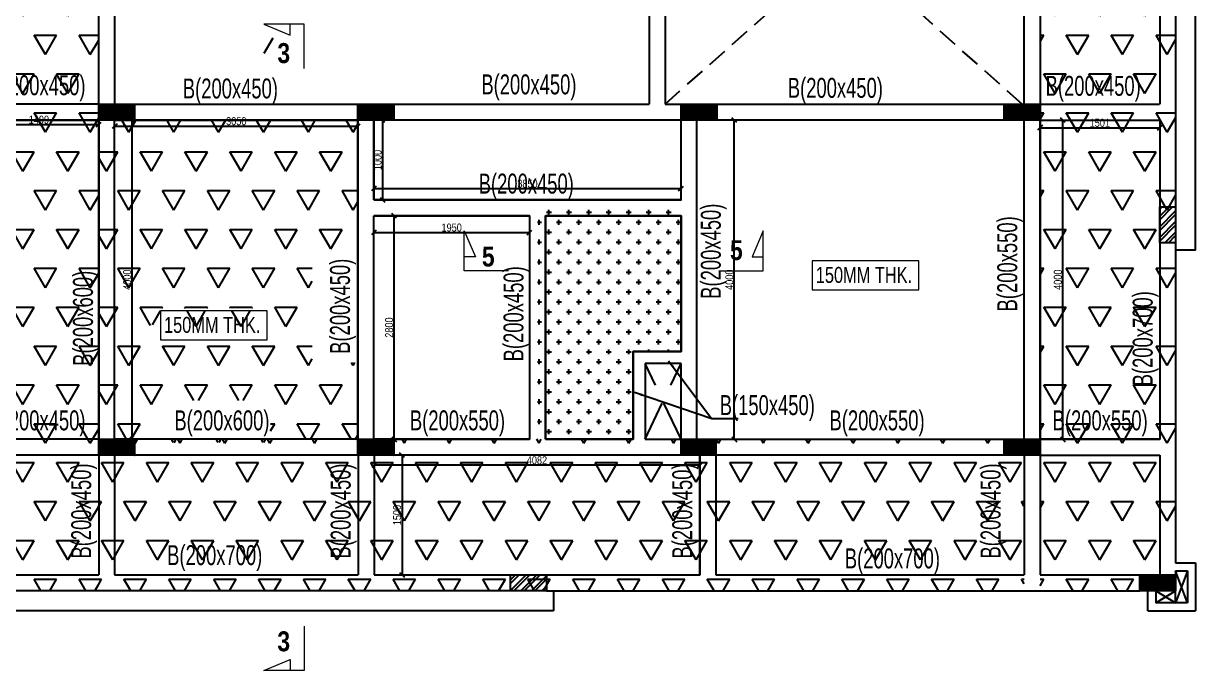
# Model space of a CAD drawing. Header units: millimetres. Extents: x 1798 to 243113, y 1193 to 150435.
# Drawn here: x 141894 to 156587, y 118644 to 126755 of the extents above; entities that cross this region are included whole.
import ezdxf

# ---------------------------------------------------------------- set-up
doc = ezdxf.new("R2010")
doc.units = ezdxf.units.MM
doc.linetypes.add('CENTER', pattern=[50.8, 31.75, -6.35, 6.35, -6.35])
doc.linetypes.add('HIDDEN', pattern=[0.375, 0.25, -0.125])
for name, color, linetype in [('A-WALL-PATT', 7, 'Continuous'), ('beam', 4, 'Continuous'), ('column', 5, 'Continuous'), ('TOILET SUNK BY80', 240, 'Continuous')]:
    doc.layers.add(name, color=color, linetype=linetype)
for name, color, linetype, lineweight in [('S - BEAM TXT', 30, 'Continuous', 13), ('S - SLAB TXT', 2, 'Continuous', 13), ('SEC TEXT', 50, 'Continuous', 5), ('section symb', 5, 'Continuous', 0)]:
    doc.layers.add(name, color=color, linetype=linetype, lineweight=lineweight)
doc.styles.add('GFC', font='ARIALN.TTF')
doc.styles.add('S - GRID TXT', font='ARIALNB.TTF')
doc.styles.add('sd', font='ARIALNB.TTF')
doc.styles.add('SOBHA', font='swisscl.ttf')
doc.dimstyles.new('GFC- 50', dxfattribs={"dimscale": 100, "dimtxt": 1, "dimasz": 0.6, "dimexe": 0.2, "dimexo": 0, "dimgap": 0.1, "dimtad": 1, "dimdec": 0, "dimzin": 1, "dimdsep": 46, "dimtxsty": 'GFC', "dimblk": 'OBLIQUE', "dimcen": 0, "dimclrd": 8, "dimclre": 8, "dimclrt": 6, "dimazin": 2, "dimtfac": 1, "dimtdec": 0, "dimtmove": 1, "dimatfit": 3, "dimfxl": 1, "dimtolj": 1, "dimlwd": -1, "dimlwe": 9, "dimarcsym": 0})
pattern_1 = [(45, (251856.70051, 115024.03535), (-0.08838834765, 0.08838834765), [])]
pattern_2 = [(60, (97450.4, 144388.8), (-281.25, 487.1393), [281.25, -281.25]), (120, (97450.4, 144388.8), (-562.5, 3e-07), [281.25, -281.25]), (0, (97309.78, 144632.36), (281.25, 487.1393), [281.25, -281.25])]
pattern_3 = [(225, (92971.44, 144388.79), (66.29126, -66.29126), []), (225, (92927.24, 144388.79), (66.29126, -66.29126), [])]

# ---------------------------------------------------------------- blocks, each defined once
blk = doc.blocks.new('_OBLIQUE')
at = {"color": 0, "linetype": 'ByBlock'}
blk.add_line((-0.5, -0.5), (0.5, 0.5), dxfattribs=at)
blk = doc.blocks.new('*D743')
at = {"color": 8, "linetype": 'CENTER', "lineweight": 9, "transparency": 16777216}
for p, q in [((143037, 125543), (143037, 125448)), ((146087, 125543), (146087, 125448))]:
    blk.add_line(p, q, dxfattribs=at)
at = {"color": 8, "transparency": 16777216}
blk.add_line((143037, 125468), (146087, 125468), dxfattribs=at)
at = {"color": 8, "transparency": 16777216, "xscale": 60, "yscale": 60, "zscale": 60, "rotation": 180}
blk.add_blockref('_OBLIQUE', (143037, 125468), dxfattribs=at)
at = {"color": 8, "transparency": 16777216, "xscale": 60, "yscale": 60, "zscale": 60}
blk.add_blockref('_OBLIQUE', (146087, 125468), dxfattribs=at)
at = {"color": 6, "transparency": 16777216, "insert": (144562, 125529), "char_height": 100, "attachment_point": 5, "style": 'GFC'}
blk.add_mtext('\\A1;3050', dxfattribs=at)
blk = doc.blocks.new('*D744')
at = {"color": 8, "linetype": 'CENTER', "lineweight": 9, "transparency": 16777216}
for p, q in [((143037, 125543), (143276, 125543)), ((143037, 121543), (143276, 121543))]:
    blk.add_line(p, q, dxfattribs=at)
at = {"color": 8, "transparency": 16777216}
blk.add_line((143256, 121543), (143256, 125543), dxfattribs=at)
at = {"color": 8, "transparency": 16777216, "xscale": 60, "yscale": 60, "zscale": 60}
for p, rotation in [((143256, 125543), 90), ((143256, 121543), 270)]:
    blk.add_blockref('_OBLIQUE', p, dxfattribs=dict(at, rotation=rotation))
at = {"color": 6, "transparency": 16777216, "insert": (143195, 123543), "char_height": 100, "attachment_point": 5, "rotation": 90, "style": 'GFC'}
blk.add_mtext('\\A1;4000', dxfattribs=at)
blk = doc.blocks.new('*D745')
at = {"color": 8, "linetype": 'CENTER', "lineweight": 9, "transparency": 16777216}
for p, q in [((146287, 124543), (146287, 124705)), ((150137, 124543), (150137, 124705))]:
    blk.add_line(p, q, dxfattribs=at)
at = {"color": 8, "transparency": 16777216}
blk.add_line((146287, 124685), (150137, 124685), dxfattribs=at)
at = {"color": 8, "transparency": 16777216, "xscale": 60, "yscale": 60, "zscale": 60, "rotation": 180}
blk.add_blockref('_OBLIQUE', (146287, 124685), dxfattribs=at)
at = {"color": 8, "transparency": 16777216, "xscale": 60, "yscale": 60, "zscale": 60}
blk.add_blockref('_OBLIQUE', (150137, 124685), dxfattribs=at)
at = {"color": 6, "transparency": 16777216, "insert": (148212, 124746), "char_height": 100, "attachment_point": 5, "style": 'GFC'}
blk.add_mtext('\\A1;3850', dxfattribs=at)
blk = doc.blocks.new('*D746')
at = {"color": 8, "linetype": 'CENTER', "lineweight": 9, "transparency": 16777216}
for p, q in [((146287, 125543), (146415, 125543)), ((146287, 124543), (146415, 124543))]:
    blk.add_line(p, q, dxfattribs=at)
at = {"color": 8, "transparency": 16777216}
blk.add_line((146395, 125543), (146395, 124543), dxfattribs=at)
at = {"color": 8, "transparency": 16777216, "xscale": 60, "yscale": 60, "zscale": 60}
for p, rotation in [((146395, 125543), 90), ((146395, 124543), 270)]:
    blk.add_blockref('_OBLIQUE', p, dxfattribs=dict(at, rotation=rotation))
at = {"color": 6, "transparency": 16777216, "insert": (146334, 125043), "char_height": 100, "attachment_point": 5, "rotation": 90, "style": 'GFC'}
blk.add_mtext('\\A1;1000', dxfattribs=at)
blk = doc.blocks.new('*D747')
at = {"color": 8, "linetype": 'CENTER', "lineweight": 9, "transparency": 16777216}
for p, q in [((146287, 124343), (146287, 124115)), ((148237, 124343), (148237, 124115))]:
    blk.add_line(p, q, dxfattribs=at)
at = {"color": 8, "transparency": 16777216}
blk.add_line((146287, 124135), (148237, 124135), dxfattribs=at)
at = {"color": 8, "transparency": 16777216, "xscale": 60, "yscale": 60, "zscale": 60, "rotation": 180}
blk.add_blockref('_OBLIQUE', (146287, 124135), dxfattribs=at)
at = {"color": 8, "transparency": 16777216, "xscale": 60, "yscale": 60, "zscale": 60}
blk.add_blockref('_OBLIQUE', (148237, 124135), dxfattribs=at)
at = {"color": 6, "transparency": 16777216, "insert": (147262, 124196), "char_height": 100, "attachment_point": 5, "style": 'GFC'}
blk.add_mtext('\\A1;1950', dxfattribs=at)
blk = doc.blocks.new('*D748')
at = {"color": 8, "linetype": 'CENTER', "lineweight": 9, "transparency": 16777216}
for p, q in [((146287, 124343), (146561, 124343)), ((146287, 121543), (146561, 121543))]:
    blk.add_line(p, q, dxfattribs=at)
at = {"color": 8, "transparency": 16777216}
blk.add_line((146541, 121543), (146541, 124343), dxfattribs=at)
at = {"color": 8, "transparency": 16777216, "xscale": 60, "yscale": 60, "zscale": 60}
for p, rotation in [((146541, 124343), 90), ((146541, 121543), 270)]:
    blk.add_blockref('_OBLIQUE', p, dxfattribs=dict(at, rotation=rotation))
at = {"color": 6, "transparency": 16777216, "insert": (146479, 122943), "char_height": 100, "attachment_point": 5, "rotation": 90, "style": 'GFC'}
blk.add_mtext('\\A1;2800', dxfattribs=at)
blk = doc.blocks.new('*D750')
at = {"color": 8, "linetype": 'CENTER', "lineweight": 9, "transparency": 16777216}
for p, q in [((150337, 125543), (150825, 125543)), ((150337, 121543), (150825, 121543))]:
    blk.add_line(p, q, dxfattribs=at)
at = {"color": 8, "transparency": 16777216}
blk.add_line((150805, 121543), (150805, 125543), dxfattribs=at)
at = {"color": 8, "transparency": 16777216, "xscale": 60, "yscale": 60, "zscale": 60}
for p, rotation in [((150805, 125543), 90), ((150805, 121543), 270)]:
    blk.add_blockref('_OBLIQUE', p, dxfattribs=dict(at, rotation=rotation))
at = {"color": 6, "transparency": 16777216, "insert": (150744, 123543), "char_height": 100, "attachment_point": 5, "rotation": 90, "style": 'GFC'}
blk.add_mtext('\\A1;4000', dxfattribs=at)
blk = doc.blocks.new('*D751')
at = {"color": 8, "linetype": 'CENTER', "lineweight": 9, "transparency": 16777216}
for p, q in [((141339, 125543), (141339, 125467)), ((142837, 125543), (142837, 125467))]:
    blk.add_line(p, q, dxfattribs=at)
at = {"color": 8, "transparency": 16777216}
blk.add_line((141339, 125487), (142837, 125487), dxfattribs=at)
at = {"color": 8, "transparency": 16777216, "xscale": 60, "yscale": 60, "zscale": 60, "rotation": 180}
blk.add_blockref('_OBLIQUE', (141339, 125487), dxfattribs=at)
at = {"color": 8, "transparency": 16777216, "xscale": 60, "yscale": 60, "zscale": 60}
blk.add_blockref('_OBLIQUE', (142837, 125487), dxfattribs=at)
at = {"color": 6, "transparency": 16777216, "insert": (142088, 125548), "char_height": 100, "attachment_point": 5, "style": 'GFC'}
blk.add_mtext('\\A1;1499', dxfattribs=at)
blk = doc.blocks.new('*D759')
at = {"color": 8, "linetype": 'CENTER', "lineweight": 9, "transparency": 16777216}
for p, q in [((154637, 125543), (154637, 125428)), ((156138, 125543), (156138, 125428))]:
    blk.add_line(p, q, dxfattribs=at)
at = {"color": 8, "transparency": 16777216}
blk.add_line((154637, 125448), (156138, 125448), dxfattribs=at)
at = {"color": 8, "transparency": 16777216, "xscale": 60, "yscale": 60, "zscale": 60, "rotation": 180}
blk.add_blockref('_OBLIQUE', (154637, 125448), dxfattribs=at)
at = {"color": 8, "transparency": 16777216, "xscale": 60, "yscale": 60, "zscale": 60}
blk.add_blockref('_OBLIQUE', (156138, 125448), dxfattribs=at)
at = {"color": 6, "transparency": 16777216, "insert": (155387, 125509), "char_height": 100, "attachment_point": 5, "style": 'GFC'}
blk.add_mtext('\\A1;1501', dxfattribs=at)
blk = doc.blocks.new('*D760')
at = {"color": 8, "linetype": 'CENTER', "lineweight": 9, "transparency": 16777216}
for p, q in [((154637, 125543), (154943, 125543)), ((154637, 121543), (154943, 121543))]:
    blk.add_line(p, q, dxfattribs=at)
at = {"color": 8, "transparency": 16777216}
blk.add_line((154923, 121543), (154923, 125543), dxfattribs=at)
at = {"color": 8, "transparency": 16777216, "xscale": 60, "yscale": 60, "zscale": 60}
for p, rotation in [((154923, 125543), 90), ((154923, 121543), 270)]:
    blk.add_blockref('_OBLIQUE', p, dxfattribs=dict(at, rotation=rotation))
at = {"color": 6, "transparency": 16777216, "insert": (154861, 123543), "char_height": 100, "attachment_point": 5, "rotation": 90, "style": 'GFC'}
blk.add_mtext('\\A1;4000', dxfattribs=at)
blk = doc.blocks.new('*D761')
at = {"color": 8, "linetype": 'CENTER', "lineweight": 9, "transparency": 16777216}
for p, q in [((146290, 121343), (146290, 121198)), ((150372, 121343), (150372, 121198))]:
    blk.add_line(p, q, dxfattribs=at)
at = {"color": 8, "transparency": 16777216}
blk.add_line((150372, 121218), (146290, 121218), dxfattribs=at)
at = {"color": 8, "transparency": 16777216, "xscale": 60, "yscale": 60, "zscale": 60, "rotation": 180}
blk.add_blockref('_OBLIQUE', (146290, 121218), dxfattribs=at)
at = {"color": 8, "transparency": 16777216, "xscale": 60, "yscale": 60, "zscale": 60}
blk.add_blockref('_OBLIQUE', (150372, 121218), dxfattribs=at)
at = {"color": 6, "transparency": 16777216, "insert": (148331, 121279), "char_height": 100, "attachment_point": 5, "style": 'GFC'}
blk.add_mtext('\\A1;4082', dxfattribs=at)
blk = doc.blocks.new('*D762')
at = {"color": 8, "linetype": 'CENTER', "lineweight": 9, "transparency": 16777216}
for p, q in [((146290, 121343), (146660, 121343)), ((146290, 119843), (146660, 119843))]:
    blk.add_line(p, q, dxfattribs=at)
at = {"color": 8, "transparency": 16777216}
blk.add_line((146640, 121343), (146640, 119843), dxfattribs=at)
at = {"color": 8, "transparency": 16777216, "xscale": 60, "yscale": 60, "zscale": 60}
for p, rotation in [((146640, 121343), 90), ((146640, 119843), 270)]:
    blk.add_blockref('_OBLIQUE', p, dxfattribs=dict(at, rotation=rotation))
at = {"color": 6, "transparency": 16777216, "insert": (146578, 120593), "char_height": 100, "attachment_point": 5, "rotation": 90, "style": 'GFC'}
blk.add_mtext('\\A1;1500', dxfattribs=at)

msp = doc.modelspace()

# ---------------------------------------------------------------- hatches: boundary and pattern name
at = {"layer": 'A-WALL-PATT'}
h = msp.add_hatch(dxfattribs=at)
h.set_pattern_fill('ANSI31', color=8)
h.set_pattern_definition(pattern_1)
h.paths.add_polyline_path([(143287.1, 125542.7), (143287.1, 125742.7), (142837.1, 125742.7), (142837.1, 125542.7)])
h = msp.add_hatch(dxfattribs=at)
h.set_pattern_fill('ANSI31', color=8)
h.set_pattern_definition([(45, (208237.31631, 141376.67268), (-0.08838834765, 0.08838834765), [])])
h.paths.add_polyline_path([(146087.1, 125742.7), (146087.1, 125542.7), (146537.1, 125542.7), (146537.1, 125742.7)])
h = msp.add_hatch(dxfattribs=at)
h.set_pattern_fill('ANSI31', color=8)
h.set_pattern_definition([(45, (212287.31631, 141376.67427), (-0.08838834765, 0.08838834765), [])])
h.paths.add_polyline_path([(150137.1, 125742.7), (150137.1, 125542.7), (150587.1, 125542.7), (150587.1, 125742.7)])
h = msp.add_hatch(dxfattribs=at)
h.set_pattern_fill('ANSI31', color=8)
h.set_pattern_definition([(45, (216337.84326, 141376.67258), (-0.08838834765, 0.08838834765), [])])
h.paths.add_polyline_path([(154187.6, 125742.7), (154187.6, 125542.7), (154637.6, 125542.7), (154637.6, 125742.7)])
at = {"layer": 'A-WALL-PATT', "ltscale": 25}
h = msp.add_hatch(dxfattribs=at)
h.set_pattern_fill('ANSI32', color=8, scale=250, angle=180)
h.set_pattern_definition(pattern_3)
h.paths.add_polyline_path([(156337.7, 124004.9), (156337.7, 124454.9), (156137.7, 124454.9), (156137.7, 124004.9)])
at = {"layer": 'A-WALL-PATT'}
h = msp.add_hatch(dxfattribs=at)
h.set_pattern_fill('CROSS', color=8, scale=500)
h.set_pattern_definition([(0, (97450.4, 144388.79), (125, 125), [62.5, -187.5]), (90, (97481.65, 144357.54), (-125, 125), [62.5, -187.5])])
h.paths.add_polyline_path([(150137.1, 124442.7), (148337.1, 124442.7), (148337.1, 121542.7), (149537.1, 121542.7), (149537.1, 122642.7), (150137.1, 122642.7)])
h = msp.add_hatch(dxfattribs=at)
h.set_pattern_fill('ANSI31', color=8)
h.set_pattern_definition(pattern_1)
h.paths.add_polyline_path([(142837.1, 121542.7), (142837.1, 121342.7), (143287.1, 121342.7), (143287.1, 121542.7)])
h = msp.add_hatch(dxfattribs=at)
h.set_pattern_fill('ANSI31', color=8)
h.set_pattern_definition([(45, (208237.31631, 137176.67268), (-0.08838834765, 0.08838834765), [])])
h.paths.add_polyline_path([(146087.1, 121542.7), (146087.1, 121342.7), (146537.1, 121342.7), (146537.1, 121542.7)])
h = msp.add_hatch(dxfattribs=at)
h.set_pattern_fill('ANSI31', color=8)
h.set_pattern_definition([(45, (212287.31631, 137176.67268), (-0.08838834765, 0.08838834765), [])])
h.paths.add_polyline_path([(150137.1, 121542.7), (150137.1, 121342.7), (150572.1, 121342.7), (150572.1, 121542.7)])
h = msp.add_hatch(dxfattribs=at)
h.set_pattern_fill('ANSI31', color=8)
h.set_pattern_definition([(45, (216337.31627, 137176.67268), (-0.08838834765, 0.08838834765), [])])
h.paths.add_polyline_path([(154187.1, 121542.7), (154187.1, 121342.7), (154637.1, 121342.7), (154637.1, 121542.7)])
at = {"layer": 'A-WALL-PATT', "ltscale": 25}
h = msp.add_hatch(dxfattribs=at)
h.set_pattern_fill('ANSI32', color=8, scale=250, angle=180)
h.set_pattern_definition(pattern_3)
h.paths.add_polyline_path([(148451.1, 119642.7), (148451.1, 119842.7), (148001.1, 119842.7), (148001.1, 119642.7)])
at = {"layer": 'A-WALL-PATT'}
h = msp.add_hatch(dxfattribs=at)
h.set_pattern_fill('ANSI31', color=8, angle=180)
h.set_pattern_definition([(225, (97450.40031, 144388.7897), (0.08838834765, -0.08838834765), [])])
h.paths.add_polyline_path([(156337.7, 119642.7), (156337.7, 119842.7), (155887.7, 119842.7), (155887.7, 119642.7)])
at = {"layer": 'TOILET SUNK BY80'}
h = msp.add_hatch(dxfattribs=at)
h.set_pattern_fill('TRIANG', color=8, scale=1500, style=0)
h.set_pattern_definition(pattern_2)
h.paths.add_polyline_path([(154437.1, 137682.7), (141137.1, 137682.7), (141173.7, 139383), (154473.7, 139383)])
h.paths.add_polyline_path([(141137.1, 137682.7), (142837.1, 137682.7), (142837.1, 119642.7), (141137.1, 119642.7)])
h = msp.add_hatch(dxfattribs=at)
h.set_pattern_fill('TRIANG', color=8, scale=1500, style=0)
h.set_pattern_definition(pattern_2)
h.paths.add_polyline_path([(156337.6, 119648.3), (154637.6, 119637), (154637.6, 139171.3), (156337, 139182.7)])
h = msp.add_hatch(dxfattribs=at)
h.set_pattern_fill('TRIANG', color=8, scale=1500, style=0)
h.set_pattern_definition([(60, (92871.76, 144388.8), (-281.25, 487.1393), [281.25, -281.25]), (120, (92871.76, 144388.8), (-562.5, 3e-07), [281.25, -281.25]), (0, (92731.14, 144632.36), (281.25, 487.1393), [281.25, -281.25])])
h.paths.add_polyline_path([(146087.1, 125542.7), (142836, 125535), (142836, 121535), (146087.1, 121542.7)])
h.paths.add_polyline_path([(144849.7, 122788.3), (143511.1, 122788.3), (143511.1, 123152.8), (144849.7, 123152.8)], flags=0)
h.paths.add_polyline_path([(145136.1, 126746.9), (144807.9, 126746.9), (145136.1, 126607.6)])
h.paths.add_polyline_path([(144913.6, 126190.6), (145200.4, 126190.5), (145200.5, 126573.2), (144913.6, 126573.2)])
h.paths.add_polyline_path([(143575.4, 121501.9), (144992.2, 121501.9), (144992.2, 122029.1), (143575.4, 122029.1)])
h.paths.add_polyline_path([(143488.2, 122762.3), (144869.7, 122762.5), (144869.6, 123184.3), (143488.1, 123184)], flags=16)
h.paths.add_polyline_path([(146087.1, 122503.3), (146087.1, 123920), (145513.2, 123920), (145513.2, 122503.3)], flags=17)
h = msp.add_hatch(dxfattribs=at)
h.set_pattern_fill('TRIANG', color=8, scale=1500, style=0)
h.set_pattern_definition(pattern_2)
h.paths.add_polyline_path([(142836, 121542.7), (154436, 121542.7), (154437.1, 119642.7), (142837.1, 119642.7)])

# ---------------------------------------------------------------- linework, layer by layer
at = {"color": 40, "true_color": 0xf8d731}
for points, elevation in [([(141338.6, 125542.7), (142837.1, 125542.7), (142837.1, 121542.7), (141338.6, 121542.7)], 118.8), ([(143037.1, 125542.7), (146087.1, 125542.7), (146087.1, 121542.7), (143037.1, 121542.7)], -62905), ([(146287.1, 124542.6), (150137.1, 124542.6), (150137.1, 125542.7), (146287.1, 125542.7)], 29879.9), ([(154637.1, 125542.7), (156137.6, 125542.7), (156137.6, 121542.7), (154637.1, 121542.7)], 342580.7), ([(146287.1, 124342.6), (148237.1, 124342.6), (148237.1, 121542.7), (146287.1, 121542.7)], 1318.9), ([(148437.1, 121542.7), (148437, 124342.7), (150137.1, 124342.7), (150137.1, 122642.7), (149537.1, 122642.7), (149537.1, 121542.7)], 0), ([(146290.1, 119842.7), (150372.1, 119842.7), (150372.1, 121342.7), (146290.1, 121342.7)], 75.9)]:
    msp.add_lwpolyline(points, close=True, dxfattribs=dict(at, elevation=elevation))
at = {"layer": 'beam', "color": 4}
for p, q in [((149737.1, 129742.7), (149737.1, 125742.7)), ((149937.1, 129742.7), (149937.1, 125742.7)), ((154437.6, 125742.7, -26.2), (154437.6, 129742.7, -26.2)), ((142837.1, 125742.7), (142837.1, 129492.7)), ((143037.1, 129500.4), (143037.1, 125742.7, 119519.5)), ((154637.6, 129107.7), (154637.6, 125742.7, 119493.4)), ((156137.6, 128992.2), (156137.6, 125742.7)), ((156337.6, 128592.2), (156337.6, 120642.7)), ((142837.1, 125742.7), (141337.1, 125742.7)), ((143287.1, 125742.7, 119519.5), (146087.1, 125742.7, 119519.5)), ((146537.1, 125742.7, 119519.5), (149737.1, 125742.7)), ((149937.1, 125742.7, 6640), (150137.1, 125742.7)), ((150587.1, 125742.7), (154187.6, 125742.7, 126568.6)), ((154637.6, 125741.9, 119519.5), (156135.6, 125742.7, 119519.5)), ((142837.1, 125542.7, 119519.5), (141337.1, 125542.7)), ((142837.1, 124454, 19276.1), (142837.1, 125542.7, -62905)), ((143037.1, 121542.7, 37743), (143037.1, 125542.7, -62905)), ((146087.1, 125542.7, 0), (143285.4, 125542.7, 119519.5)), ((146087.1, 121542.7, 119519.5), (146087.1, 125542.7)), ((146287.1, 124542.6, 29879.9), (146287.1, 125542.7)), ((150137.1, 125542.7), (146537.1, 125542.7, 119519.5)), ((150137.1, 124542.7, 29879.9), (150137.1, 125542.7)), ((150337.1, 121542.7, 119519.5), (150337.1, 125542.7)), ((154187.6, 125542.7), (150587.1, 125542.7)), ((154437.1, 121542.7, 223061.2), (154437.1, 125542.7, 342580.7)), ((154637.1, 125542.7, 342580.7), (154637.1, 121542.7, 223061.2)), ((154637.1, 125542.7, 342580.7), (156137.6, 125542.7, 103541.6)), ((156137.6, 125542.7), (156137.6, 121542.7)), ((142837.1, 121542.7, 239039.1), (142837.1, 124454, 19276.1)), ((150137.1, 124542.7, 29879.9), (146287.1, 124542.6, 29879.9)), ((148237.1, 124342.7, 29879.9), (146287.1, 124342.6, 1318.9)), ((146287.1, 121542.6, 119519.5), (146287.1, 124342.6, 35855.9)), ((148237.1, 124342.7, 29879.9), (148237.1, 121542.7)), ((148437.1, 124342.7, 29879.9), (148437.1, 121542.7)), ((150137.1, 124342.7, 29879.9), (148442, 124342.7, 29879.9)), ((150137.1, 122642.7, 86651.7), (150137.1, 124342.7, 35855.9)), ((156337.6, 123592.7), (156337.6, 119992.7)), ((149537.1, 121542.7, 99571.9), (149537.1, 122642.7)), ((149537.1, 122642.7), (150137.1, 122642.7)), ((150137.1, 122492.7, 91133.7), (149687.1, 122492.7)), ((149687.1, 122492.7), (149687.1, 121542.7, 104558.8)), ((150137.1, 121542.7, 119519.5), (150137.1, 122492.7, 91133.7)), ((142837.1, 121542.7, 37743), (141337.1, 121542.7)), ((146087.1, 121542.7, 119519.5), (143287.1, 121542.7, 49065.9)), ((146542.1, 121542.7), (148237.1, 121542.7, 56352.1)), ((148437.1, 121542.7, 63001.3), (149537.1, 121542.7, 99571.9)), ((149687.1, 121542.7, 104558.8), (150137.1, 121542.7, 119519.5)), ((150572.1, 121542.7), (154187.1, 121542.7)), ((154637.7, 121542.7), (156137.6, 121542.7)), ((142837.1, 121342.7, 37743), (141337.1, 121342.7)), ((142837.1, 121342.7, 37743), (142837.1, 119842.7)), ((143037.1, 121342.7, 37743), (143037.1, 119842.7)), ((146087.1, 121342.7, 119519.5), (143287.1, 121342.7, 49065.9)), ((146090.1, 121342.7, 119595.5), (146090.1, 119842.7, 75.9)), ((146290.1, 121342.7, 119595.5), (146290.1, 119842.7, 75.9)), ((148001.1, 121342.7, 119519.5), (146537.1, 121342.7, 119519.5)), ((150137.1, 121342.7), (147577.4, 121342.7, 119519.5)), ((150372.1, 121342.7, 119519.5), (150372.1, 119842.7)), ((154187.1, 121342.7), (150572.1, 121342.7, 119519.5)), ((150572.1, 121342.7, 119519.5), (150572.1, 119842.7)), ((154437.1, 121342.7, 0.1), (154437.1, 119842.7, -119519.5)), ((154637.1, 121342.7), (156137.6, 121342.7)), ((154637.1, 121342.7, 0.1), (154637.1, 119842.7, -119519.5)), ((156137.6, 121342.7), (156137.6, 119842.7)), ((156337.6, 119992.7), (156586.4, 119992.7)), ((156586.4, 119992.7), (156586.4, 119392.7)), ((141337.1, 119842.7), (142837.1, 119842.7)), ((143037.1, 119842.7), (146087.1, 119842.7)), ((146087.1, 119842.7), (146090.1, 119842.7)), ((146290.1, 119842.7), (148001.1, 119842.7)), ((148451.1, 119842.7), (150372.1, 119842.7)), ((150572.1, 119842.7), (154437.1, 119842.7, -119519.5)), ((154637.1, 119842.7, -119519.5), (155887.7, 119842.7)), ((148001.1, 119642.7), (141137.1, 119642.7)), ((148451.1, 119642.7), (155887.7, 119642.7)), ((155987.7, 119392.7), (155987.7, 119642.7)), ((155987.7, 119392.7), (156586.4, 119392.7))]:
    msp.add_line(p, q, dxfattribs=at)
at = {"layer": 'beam', "color": 8, "linetype": 'HIDDEN', "ltscale": 1000}
for p, q in [((149937.1, 125742.6), (154437.6, 129742.7, -26.2)), ((154412.6, 125742.7), (149937.1, 129742.7))]:
    msp.add_line(p, q, dxfattribs=at)
at = {"layer": 'beam', "color": 8, "linetype": 'HIDDEN', "ltscale": 2000}
for p, q in [((149687.1, 121542.7, 104558.8), (150137.1, 122492.7, 91133.7)), ((150137.1, 121542.7, 104558.8), (149687.1, 122492.7, 91133.7))]:
    msp.add_line(p, q, dxfattribs=at)
at = {"layer": 'beam', "color": 8}
for p, q in [((156486.4, 119892.7), (156336.4, 119492.7)), ((156337.6, 119892.7), (156337.6, 119642.7)), ((156337.6, 119892.7), (156486.4, 119892.7)), ((156486.4, 119492.7), (156337.6, 119892.7)), ((156486.4, 119892.7), (156486.4, 119492.7)), ((156087.7, 119492.7), (156337.7, 119642.7)), ((156087.7, 119642.7), (156336.4, 119492.7)), ((156087.7, 119642.7), (156087.7, 119492.7)), ((156336.4, 119492.7), (156336.4, 119642.7)), ((156486.4, 119492.7), (156087.7, 119492.7))]:
    msp.add_line(p, q, dxfattribs=at)
at = {"layer": 'beam', "color": 2}
msp.add_line((148537, 119392.7), (140886.4, 119392.7), dxfattribs=at)
for points in [[(156337.6, 123917.7), (156587, 123917.7), (156587.1, 128592.2)], [(148537.7, 119642.7), (148537, 119392.7)]]:
    msp.add_lwpolyline(points, dxfattribs=at)
at = {"layer": 'beam', "color": 4, "elevation": -62905}
msp.add_lwpolyline([(143037.1, 125542.7), (146087.1, 125542.7), (146087.1, 121542.7), (143037.1, 121542.7)], close=True, dxfattribs=at)
at = {"layer": 'column'}
for points, elevation in [([(142837.1, 125742.7), (143287.1, 125742.7), (143287.1, 125542.7), (142837.1, 125542.7)], 119519.5), ([(146087.1, 125742.7), (146537.1, 125742.7), (146537.1, 125542.7), (146087.1, 125542.7)], 119519.5), ([(142837.1, 121542.7), (143287.1, 121542.7), (143287.1, 121342.7), (142837.1, 121342.7)], 239039.1), ([(146087.1, 121542.7), (146537.1, 121542.7), (146537.1, 121342.7), (146087.1, 121342.7)], 119519.5), ([(150137.1, 121542.7), (150572.1, 121542.7), (150572.1, 121342.7), (150137.1, 121342.7)], 119519.5)]:
    msp.add_lwpolyline(points, close=True, dxfattribs=dict(at, elevation=elevation))
for points in [[(150137.1, 125742.7), (150587.1, 125742.7), (150587.1, 125542.7), (150137.1, 125542.7)], [(154187.6, 125742.7), (154637.6, 125742.7), (154637.6, 125542.7), (154187.6, 125542.7)], [(156137.7, 124004.9), (156137.7, 124454.9), (156337.7, 124454.9), (156337.7, 124004.9)], [(154187.1, 121542.7), (154637.1, 121542.7), (154637.1, 121342.7), (154187.1, 121342.7)], [(148451.1, 119642.7), (148001.1, 119642.7), (148001.1, 119842.7), (148451.1, 119842.7)], [(156337.7, 119642.7), (155887.7, 119642.7), (155887.7, 119842.7), (156337.7, 119842.7)]]:
    msp.add_lwpolyline(points, close=True, dxfattribs=at)
at = {"layer": 'S - SLAB TXT', "color": 9}
msp.add_lwpolyline([(151781.3, 123414.5), (153119.9, 123414.5), (153119.9, 123779), (151781.3, 123779)], close=True, dxfattribs=at)
at = {"layer": 'S - SLAB TXT', "color": 9, "elevation": 72598.3}
msp.add_lwpolyline([(143610.8, 122788.3), (144949.4, 122788.3), (144949.4, 123152.8), (143610.8, 123152.8)], close=True, dxfattribs=at)
at = {"layer": 'section symb', "ltscale": 1000}
for points, elevation in [([(145412.5, 126191.6), (145412.5, 126746.9), (144907.6, 126746.9), (145235.7, 126607.6), (145235.7, 126746.9)], 478078.2), ([(147975.5, 123652.4), (147420.2, 123652.4), (147420.2, 124157.3), (147559.5, 123829.2), (147420.2, 123829.2)], 239039.1), ([(150612, 123652.4), (151167.3, 123652.4), (151167.3, 124157.3), (151028, 123829.2), (151167.3, 123829.2)], 239039.1), ([(145412.5, 119199.7), (145412.5, 118644.4), (144907.6, 118644.4), (145235.7, 118783.7), (145235.7, 118644.4)], 478078.2)]:
    msp.add_lwpolyline(points, dxfattribs=dict(at, elevation=elevation))

# ---------------------------------------------------------------- texts
at = {"layer": 'S - BEAM TXT', "char_height": 250, "attachment_point": 8, "style": 'S - GRID TXT'}
for s, insert in [('{\\fSwis721 LtCn BT|b0|i0|c0|p34;\\W0.9;B(200x450)}', (142075.9, 125779.8, -94845.8)), ('{\\fSwis721 LtCn BT|b0|i0|c0|p34;\\W0.9;B(200x450)}', (144488.2, 125739.4, -94845.8)), ('{\\fSwis721 LtCn BT|b0|i0|c0|p34;\\W0.9;B(200x450)}', (148230.4, 125790.8, -94845.8)), ('{\\fSwis721 LtCn BT|b0|i0|c0|p34;\\W0.9;B(200x450)}', (152071.9, 125747.3, -94845.8)), ('{\\fSwis721 LtCn BT|b0|i0|c0|p34;\\W0.9;B(200x450)}', (155303.8, 125772.5, 24673.8)), ('{\\fSwis721 LtCn BT|b0|i0|c0|p34;\\W0.9;B(200x450)}', (148197.1, 124547.1, -94845.8)), ('{\\fSwis721 LtCn BT|b0|i0|c0|p34;\\W0.9;B(150x450)}', (151218.7, 121771)), ('{\\fSwis721 LtCn BT|b0|i0|c0|p34;\\W0.9;B(200x450)}', (142075.9, 121579.8, -75974.2)), ('{\\fSwis721 LtCn BT|b0|i0|c0|p34;\\W0.9;B(200x600)}', (144382.1, 121579.8, -94845.8)), ('{\\fSwis721 LtCn BT|b0|i0|c0|p34;\\W0.9;B(200x550)}', (147335, 121579.8, -94845.8)), ('{\\fSwis721 LtCn BT|b0|i0|c0|p34;\\W0.9;B(200x550)}', (152594.7, 121579.8, -94845.8)), ('{\\fSwis721 LtCn BT|b0|i0|c0|p34;\\W0.9;B(200x550)}', (155391.3, 121579.8, -94845.8)), ('{\\fSwis721 LtCn BT|b0|i0|c0|p34;\\W0.9;B(200x700)}', (144291.9, 119890.3, -94845.8)), ('{\\fSwis721 LtCn BT|b0|i0|c0|p34;\\W0.9;B(200x700)}', (152786.7, 119849.8, -94845.8))]:
    msp.add_mtext(s, dxfattribs=dict(at, insert=insert))
at = {"layer": 'S - BEAM TXT', "char_height": 250, "attachment_point": 8, "rotation": 90, "style": 'S - GRID TXT'}
for s, insert in [('{\\fSwis721 LtCn BT|b0|i0|c0|p34;\\W0.9;B(200x450)}', (150710.6, 123900.1, -214365.3)), ('{\\fSwis721 LtCn BT|b0|i0|c0|p34;\\W0.9;B(200x550)}', (154426.8, 123741.6, -214365.3)), ('{\\fSwis721 LtCn BT|b0|i0|c0|p34;\\W0.9;B(200x450)}', (146062.2, 123210.2, -214365.3)), ('{\\fSwis721 LtCn BT|b0|i0|c0|p34;\\W0.9;B(200x600)}', (142840.4, 123059.8, -286706.1)), ('{\\fSwis721 LtCn BT|b0|i0|c0|p34;\\W0.9;B(200x450)}', (148237.1, 123115.7, 14940)), ('{\\fSwis721 LtCn BT|b0|i0|c0|p34;\\W0.9;B(200x700)}', (156124.5, 122802.8, -94845.8)), ('{\\fSwis721 LtCn BT|b0|i0|c0|p34;\\W0.9;B(200x450)}', (142817.9, 120644.1, -255253.6)), ('{\\fSwis721 LtCn BT|b0|i0|c0|p34;\\W0.9;B(200x450)}', (146070.9, 120644.1, -214289.3)), ('{\\fSwis721 LtCn BT|b0|i0|c0|p34;\\W0.9;B(200x450)}', (150352.9, 120644.1, -214365.3)), ('{\\fSwis721 LtCn BT|b0|i0|c0|p34;\\W0.9;B(200x450)}', (154217.9, 120644.1, -214365.3))]:
    msp.add_mtext(s, dxfattribs=dict(at, insert=insert))
at = {"layer": 'S - SLAB TXT', "linetype": 'Continuous', "ltscale": 150000, "char_height": 200, "width": 1287.966, "attachment_point": 1, "rotation": 0.01072, "style": 'SOBHA'}
for insert in [(151826.6, 123702.6), (143656, 123076.4, 72598.3)]:
    msp.add_mtext('150MM THK.', dxfattribs=dict(at, insert=insert))
at = {"layer": 'SEC TEXT', "color": 2, "linetype": 'Continuous', "style": 'sd'}
for s, rotation, p in [('3', 359.98936, (145077, 126258.6, 478078.2)), ('5', 0.01064, (150751.4, 123788.1, 239039.1)), ('5', 0.01064, (147641.2, 123708.2, 239039.1)), ('3', 0.01064, (145077.1, 118886.1, 478078.2))]:
    msp.add_text(s, height=250, rotation=rotation, dxfattribs=at).set_placement(p)

# ---------------------------------------------------------------- dimensions: what is measured, and where the dimension line sits
at = {"color": 40, "true_color": 0xf8d731}
for base, p1, p2, picture, middle in [((142837.06, 125486.9086), (141338.5506, 125542.652, 118.8069), (142837.06, 125542.652, 118.8069), '*D751', (142087.8053, 125547.9659)), ((146087.1, 125468.4), (143037.1, 125542.7, -62905), (146087.1, 125542.7, -62905), '*D743', (144562.1, 125529.5)), ((156137.587, 125447.9086), (154637.06, 125542.6526, 342580.673), (156137.587, 125542.6526, 342580.673), '*D759', (155387.3235, 125508.9659)), ((150137.1, 124685.4), (146287.1, 124542.6, 29879.9), (150137.1, 124542.6, 29879.9), '*D745', (148212.1, 124746.5)), ((148237.1, 124135.4), (146287.1, 124342.6, 1318.9), (148237.1, 124342.6, 1318.9), '*D747', (147262.1, 124196.5)), ((146290.1, 121218.4), (150372.1, 121342.7, 75.9), (146290.1, 121342.7, 75.9), '*D761', (148331.1, 121279.5))]:
    dim = msp.add_linear_dim(base=base, p1=p1, p2=p2, dimstyle='GFC- 50', dxfattribs=at)
    dim.commit()
    dim.dimension.update_dxf_attribs({"geometry": picture, "text_midpoint": middle})
for base, p1, p2, picture, middle in [((143256, 125542.7), (143037.1, 121542.7, -62905), (143037.1, 125542.7, -62905), '*D744', (143195, 123542.7)), ((146395, 124542.6), (146287.1, 125542.7, 29879.9), (146287.1, 124542.6, 29879.9), '*D746', (146334, 125042.7)), ((150805, 125542.7), (150337.1, 121542.7, 119519.5), (150337.1, 125542.7), '*D750', (150744, 123542.7)), ((154922.5, 125542.7), (154637.1, 121542.7, 342580.7), (154637.1, 125542.7, 342580.7), '*D760', (154861.5, 123542.7)), ((146540.5, 124342.6), (146287.1, 121542.7, 1318.9), (146287.1, 124342.6, 1318.9), '*D748', (146479.5, 122942.7)), ((146639.5, 119842.7), (146290.1, 121342.7, 75.9), (146290.1, 119842.7, 75.9), '*D762', (146578.5, 120592.7))]:
    dim = msp.add_linear_dim(base=base, p1=p1, p2=p2, angle=90, dimstyle='GFC- 50', dxfattribs=at)
    dim.commit()
    dim.dimension.update_dxf_attribs({"geometry": picture, "text_midpoint": middle})

# ---------------------------------------------------------------- leaders
at = {"layer": 'beam', "color": 2}
for points in [[(149981.7, 122525.9), (150520.9, 121803.2), (150853.8, 121803.2)], [(149551.9, 122131.4), (150521.4, 121803.2)]]:
    msp.add_leader(points, dimstyle='GFC- 50', override={"dimasz": 1, "dimgap": 0.1, "dimtad": 0}, dxfattribs=at)

doc.saveas('drawing.dxf')
